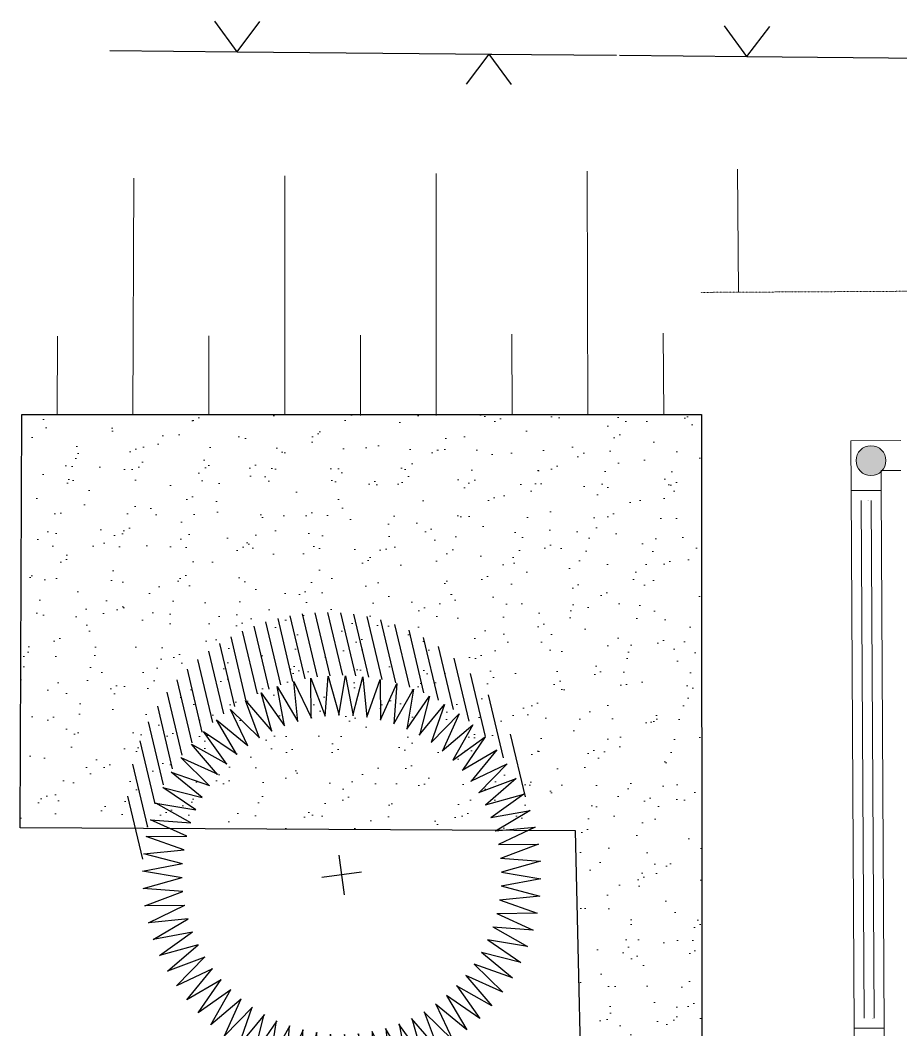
# Model space of a CAD drawing. Header units: millimetres. Extents: x 15176 to 113240, y 14038 to 107702.
# Drawn here: x 15176 to 24016, y 94764 to 104905 of the extents above; entities that cross this region are included whole.
import ezdxf

# ---------------------------------------------------------------- set-up
doc = ezdxf.new("R2010")
doc.units = ezdxf.units.MM
doc.linetypes.add('ACAD_ISO03W100', pattern=[30, 12, -18])
for name, color, linetype in [('graas', 72, 'Continuous'), ('hatch', 252, 'Continuous'), ('wall', 5, 'Continuous'), ('windows', 4, 'Continuous')]:
    doc.layers.add(name, color=color, linetype=linetype)
doc.layers.add('plants', color=3, linetype='Continuous', lineweight=25)

# ---------------------------------------------------------------- blocks, each defined once
blk = doc.blocks.new('476_3')
for p, q in [((-2.443, 0), (-2.887, 0.61)), ((-2.443, 0), (-1.999, 0.61)), ((-4.942, 0), (-2.443, 0)), ((-2.443, 0), (2.554, 0)), ((-2.443, 0), (-2.443, 0)), ((2.499, 0), (2.055, -0.61)), ((2.499, 0), (4.998, 0)), ((2.499, 0), (2.943, -0.61))]:
    blk.add_line(p, q)
blk = doc.blocks.new('*X27')
at = {"color": 0}
for p, q in [((7.996, 13.2812), (8.1578, 13.2812)), ((8.0712, 13.25), (8.233, 13.25)), ((8.1238, 13.2188), (8.2856, 13.2188)), ((8.165, 13.1875), (8.3268, 13.1875)), ((8.1987, 13.1562), (8.3605, 13.1562)), ((8.227, 13.125), (8.3888, 13.125)), ((8.251, 13.0938), (8.4128, 13.0938)), ((8.2713, 13.0625), (8.4331, 13.0625)), ((8.2886, 13.0312), (8.4504, 13.0312)), ((8.3031, 13), (8.4649, 13)), ((8.3151, 12.9688), (8.4769, 12.9688)), ((8.3247, 12.9375), (8.4865, 12.9375)), ((8.3322, 12.9062), (8.494, 12.9062)), ((8.3376, 12.875), (8.4994, 12.875)), ((8.341, 12.8438), (8.5028, 12.8438)), ((8.3424, 12.8125), (8.5043, 12.8125)), ((8.3419, 12.7812), (8.5037, 12.7812)), ((8.3394, 12.75), (8.5012, 12.75)), ((8.3349, 12.7188), (8.4967, 12.7188)), ((8.3284, 12.6875), (8.4902, 12.6875)), ((8.3197, 12.6562), (8.4816, 12.6562)), ((8.3088, 12.625), (8.4706, 12.625)), ((8.2955, 12.5938), (8.4573, 12.5938)), ((8.2795, 12.5625), (8.4414, 12.5625)), ((8.2606, 12.5312), (8.4225, 12.5312)), ((8.2384, 12.5), (8.4002, 12.5)), ((8.2122, 12.4688), (8.374, 12.4688)), ((8.1811, 12.4375), (8.3429, 12.4375)), ((8.1436, 12.4062), (8.3055, 12.4062)), ((8.097, 12.375), (8.2588, 12.375)), ((8.0346, 12.3438), (8.1964, 12.3438)), ((7.9265, 12.3125), (8.0883, 12.3125))]:
    blk.add_line(p, q, dxfattribs=at)
blk = doc.blocks.new('SHADOW1')
blk.add_blockref('*X27', (-7.8425, -12.8054))
blk = doc.blocks.new('T11')
at = {"color": 82, "linetype": 'Continuous'}
for p, q in [((-0.091445, 0.389406), (-0.096133, 0.489458)), ((-0.096133, 0.489458), (-0.056674, 0.395964)), ((-0.057158, 0.395895), (-0.053108, 0.495974)), ((-0.053108, 0.495974), (-0.021948, 0.399397)), ((-0.022436, 0.39937), (-0.009679, 0.498716)), ((-0.009679, 0.498716), (0.012945, 0.39979)), ((0.012457, 0.399805), (0.033824, 0.49766)), ((0.033824, 0.49766), (0.04774, 0.397142)), ((0.047255, 0.3972), (0.077069, 0.492819)), ((0.077069, 0.492819), (0.082171, 0.39147)), ((0.081693, 0.391569), (0.119728, 0.484228)), ((0.119728, 0.484228), (0.115978, 0.382818)), ((-0.157675, 0.367613), (-0.179666, 0.46533)), ((-0.179666, 0.46533), (-0.124572, 0.380108)), ((-0.125036, 0.379955), (-0.138426, 0.479216)), ((-0.138426, 0.479216), (-0.090969, 0.389517)), ((0.11551, 0.382959), (0.161476, 0.471949)), ((0.148448, 0.371435), (0.201994, 0.456079)), ((0.161476, 0.471949), (0.148901, 0.371252)), ((0.201994, 0.456079), (0.180691, 0.356863)), ((-0.189115, 0.352472), (-0.219538, 0.447899)), ((-0.219538, 0.447899), (-0.157226, 0.367804)), ((0.180255, 0.357084), (0.240976, 0.436739)), ((0.240976, 0.436739), (0.211106, 0.339756)), ((-0.219115, 0.334646), (-0.25774, 0.427061)), ((-0.25774, 0.427061), (-0.188684, 0.352701)), ((0.210691, 0.340014), (0.278123, 0.414076)), ((0.278123, 0.414076), (0.239915, 0.320063)), ((-0.247448, 0.314276), (-0.29398, 0.402971)), ((-0.29398, 0.402971), (-0.218706, 0.334913)), ((0.239524, 0.320356), (0.313154, 0.388258)), ((0.313154, 0.388258), (0.266897, 0.297937)), ((-0.273897, 0.291513), (-0.327982, 0.375818)), ((-0.327982, 0.375818), (-0.247064, 0.314577)), ((0.266533, 0.298262), (0.345801, 0.359489)), ((0.345801, 0.359489), (0.291848, 0.273542)), ((-0.298262, 0.266533), (-0.359489, 0.3458)), ((-0.359489, 0.3458), (-0.273541, 0.291849)), ((-0.320357, 0.239523), (-0.388259, 0.313154)), ((-0.388259, 0.313154), (-0.297936, 0.266897)), ((0.291514, 0.273897), (0.375817, 0.327982)), ((0.375817, 0.327982), (0.314578, 0.247065)), ((0.314276, 0.247448), (0.402972, 0.29398)), ((0.402972, 0.29398), (0.334914, 0.218706)), ((-0.340014, 0.210691), (-0.414075, 0.278124)), ((-0.414075, 0.278124), (-0.320064, 0.239916)), ((0.334647, 0.219114), (0.427061, 0.25774)), ((0.427061, 0.25774), (0.352701, 0.188684)), ((-0.357083, 0.180254), (-0.436739, 0.240976)), ((-0.436739, 0.240976), (-0.339756, 0.211107)), ((0.352471, 0.189116), (0.447899, 0.219538)), ((0.447899, 0.219538), (0.367804, 0.157225)), ((-0.371434, 0.148447), (-0.45608, 0.201994)), ((-0.45608, 0.201994), (-0.356862, 0.180691)), ((0.367612, 0.157675), (0.465329, 0.179667)), ((0.465329, 0.179667), (0.380108, 0.124571)), ((-0.382959, 0.115511), (-0.471949, 0.161476)), ((-0.471949, 0.161476), (-0.371253, 0.148901)), ((0.379955, 0.125036), (0.479217, 0.138426)), ((0.479217, 0.138426), (0.389518, 0.090969)), ((-0.391569, 0.081694), (-0.484227, 0.119728)), ((-0.484227, 0.119728), (-0.382817, 0.115978)), ((-0.492819, 0.07707), (-0.391469, 0.08217)), ((-0.397199, 0.047255), (-0.492819, 0.07707)), ((0.389407, 0.091444), (0.489458, 0.096132)), ((0.489458, 0.096132), (0.395965, 0.056673)), ((0.395895, 0.057158), (0.495974, 0.053108)), ((0.495974, 0.053108), (0.399397, 0.021948)), ((-0.497661, 0.033823), (-0.397141, 0.047739)), ((-0.399806, 0.012457), (-0.497661, 0.033823)), ((0, -0.050001), (0, 0.050001)), ((-0.498715, -0.00968), (-0.39979, 0.012945)), ((-0.05, 0), (0.05, 0)), ((0.39937, 0.022436), (0.498715, 0.00968)), ((0.498715, 0.00968), (0.39979, -0.012945)), ((-0.39937, -0.022436), (-0.498715, -0.00968)), ((-0.495974, -0.053108), (-0.399397, -0.021948)), ((0.399806, -0.012457), (0.497661, -0.033823)), ((0.497661, -0.033823), (0.397141, -0.047739)), ((0.397199, -0.047255), (0.492819, -0.07707)), ((-0.395895, -0.057158), (-0.495974, -0.053108)), ((-0.489458, -0.096132), (-0.395965, -0.056673)), ((-0.389407, -0.091444), (-0.489458, -0.096132)), ((-0.479217, -0.138426), (-0.389518, -0.090969)), ((0.492819, -0.07707), (0.391469, -0.08217)), ((0.391569, -0.081694), (0.484227, -0.119728)), ((-0.379955, -0.125036), (-0.479217, -0.138426)), ((-0.465329, -0.179667), (-0.380108, -0.124571)), ((0.484227, -0.119728), (0.382817, -0.115978)), ((0.382959, -0.115511), (0.471949, -0.161476)), ((0.471949, -0.161476), (0.371253, -0.148901)), ((0.371434, -0.148447), (0.45608, -0.201994)), ((-0.367612, -0.157675), (-0.465329, -0.179667)), ((-0.447899, -0.219538), (-0.367804, -0.157225)), ((-0.352471, -0.189116), (-0.447899, -0.219538)), ((-0.427061, -0.25774), (-0.352701, -0.188684)), ((0.45608, -0.201994), (0.356862, -0.180691)), ((0.357083, -0.180254), (0.436739, -0.240976)), ((-0.334647, -0.219114), (-0.427061, -0.25774)), ((-0.402972, -0.29398), (-0.334914, -0.218706)), ((0.436739, -0.240976), (0.339756, -0.211107)), ((0.340014, -0.210691), (0.414075, -0.278124)), ((-0.314276, -0.247448), (-0.402972, -0.29398)), ((-0.375817, -0.327982), (-0.314578, -0.247065)), ((0.414075, -0.278124), (0.320064, -0.239916)), ((0.320357, -0.239523), (0.388259, -0.313154)), ((-0.291514, -0.273897), (-0.375817, -0.327982)), ((-0.345801, -0.359489), (-0.291848, -0.273542)), ((0.388259, -0.313154), (0.297936, -0.266897)), ((0.298262, -0.266533), (0.359489, -0.3458)), ((-0.266533, -0.298262), (-0.345801, -0.359489)), ((-0.313154, -0.388258), (-0.266897, -0.297937)), ((0.359489, -0.3458), (0.273541, -0.291849)), ((0.273897, -0.291513), (0.327982, -0.375818)), ((-0.239524, -0.320356), (-0.313154, -0.388258)), ((-0.278123, -0.414076), (-0.239915, -0.320063)), ((0.327982, -0.375818), (0.247064, -0.314577)), ((0.247448, -0.314276), (0.29398, -0.402971)), ((-0.210691, -0.340014), (-0.278123, -0.414076)), ((-0.240976, -0.436739), (-0.211106, -0.339756)), ((0.25774, -0.427061), (0.188684, -0.352701)), ((0.189115, -0.352472), (0.219538, -0.447899)), ((0.29398, -0.402971), (0.218706, -0.334913)), ((0.219115, -0.334646), (0.25774, -0.427061)), ((-0.180255, -0.357084), (-0.240976, -0.436739)), ((-0.201994, -0.456079), (-0.180691, -0.356863)), ((-0.148448, -0.371435), (-0.201994, -0.456079)), ((-0.161476, -0.471949), (-0.148901, -0.371252)), ((0.219538, -0.447899), (0.157226, -0.367804)), ((0.157675, -0.367613), (0.179666, -0.46533)), ((-0.11551, -0.382959), (-0.161476, -0.471949)), ((-0.119728, -0.484228), (-0.115978, -0.382818)), ((-0.081693, -0.391569), (-0.119728, -0.484228)), ((-0.077069, -0.492819), (-0.082171, -0.39147)), ((-0.047255, -0.3972), (-0.077069, -0.492819)), ((-0.033824, -0.49766), (-0.04774, -0.397142)), ((-0.012457, -0.399805), (-0.033824, -0.49766)), ((0.009679, -0.498716), (-0.012945, -0.39979)), ((0.022436, -0.39937), (0.009679, -0.498716)), ((0.053108, -0.495974), (0.021948, -0.399397)), ((0.057158, -0.395895), (0.053108, -0.495974)), ((0.096133, -0.489458), (0.056674, -0.395964)), ((0.138426, -0.479216), (0.090969, -0.389517)), ((0.091445, -0.389406), (0.096133, -0.489458)), ((0.179666, -0.46533), (0.124572, -0.380108)), ((0.125036, -0.379955), (0.138426, -0.479216))]:
    blk.add_line(p, q, dxfattribs=at)

msp = doc.modelspace()

# ---------------------------------------------------------------- hatches: boundary and pattern name
at = {"layer": 'graas', "linetype": 'ByBlock', "lineweight": 13}
h = msp.add_hatch(dxfattribs=at)
h.set_pattern_fill('AR-SAND', color=256, scale=10, angle=69, style=0)
h.set_pattern_definition([(106.5, (54056.53, -66578.88), (-462.6406, 160.4524), [0, -386.08, 0, -431.8, 0, -412.75]), (76.5, (54056.5, -66578.9), (-508.1191, 676.5533), [0, -208.28, 0, -347.98, 0, -133.35]), (36.5, (53944.57, -66870.54), (282.1246, 738.97), [0, -127, 0, -457.2, 0, -596.9]), (26.5, (53944.6, -66870.54), (65.5117, 792.732), [0, -63.5, 0, -299.72, 0, -342.9])])
edge = h.paths.add_edge_path()
edge.add_line((15176, 96793), (15193, 100945))
edge.add_line((15193, 100945), (22015, 100944))
edge.add_line((22015, 100944), (22021, 88372))
edge.add_arc((22460, 89908), 1598, 195.1414, 254.0291, ccw=False)
edge.add_line((20918, 89491), (20749, 96761))
edge.add_line((20749, 96761), (15176, 96793))
at = {"layer": 'hatch', "linetype": 'ByBlock', "lineweight": 13}
h = msp.add_hatch(color=256, dxfattribs=at)
edge = h.paths.add_edge_path()
edge.add_arc((23717, 100481), 150, 0, 360)
h = msp.add_hatch(color=256, dxfattribs=at)
edge = h.paths.add_edge_path()
edge.add_arc((23717, 100481), 150, 0, 360)

# ---------------------------------------------------------------- linework, layer by layer
at = {"color": 7, "linetype": 'Continuous', "lineweight": 13}
for p, q in [((17831, 100937, -176710), (17834, 103343, -176710)), ((19353, 100936, -176710), (19352, 103366, -176710)), ((20875, 100938, -176710), (20869, 103388, -176710)), ((22387, 102174, -176710), (22376, 103410, -176710)), ((16308, 100941, -176710), (16316, 103320, -176710)), ((15547, 100943, -176710), (15550, 101732, -176710)), ((17069, 100939, -176710), (17071, 101736, -176710)), ((18592, 100936, -176710), (18592, 101743, -176710)), ((20114, 100937, -176710), (20113, 101750, -176710)), ((21636, 100942, -176710), (21632, 101761, -176710))]:
    msp.add_line(p, q, dxfattribs=at)
at = {"color": 7, "linetype": 'ACAD_ISO03W100', "lineweight": 20, "ltscale": 0.05}
msp.add_line((50508, 102327, -176710), (22008, 102171, -176710), dxfattribs=at)
at = {"elevation": -176710}
msp.add_lwpolyline([(15176, 96793), (15193, 100945), (22015, 100944), (22021, 88372, -0.262754), (20918, 89491), (20749, 96761), (15176, 96793)], format="xyb", dxfattribs=at)
at = {"layer": 'wall', "linetype": 'ByBlock', "lineweight": 13}
for p, q in [((24016, 100682, -176710), (23516, 100680, -176710)), ((24018, 100382, -176710), (23818, 100381, -176710)), ((23819, 100181, -176710), (23818, 100381, -176710)), ((23519, 100180, -176710), (23819, 100181, -176710)), ((23548, 94780, -176710), (23848, 94781, -176710)), ((23552, 94180, -176710), (23548, 94780, -176710)), ((23852, 94181, -176710), (23848, 94781, -176710))]:
    msp.add_line(p, q, dxfattribs=at)
at = {"layer": 'wall', "color": 0, "linetype": 'ByBlock', "lineweight": 13}
for p, q in [((23516, 100680, -176710), (23519, 100180, -176710)), ((23519, 100180, -176710), (23548, 94780, -176710)), ((23848, 94781, -176710), (23819, 100181, -176710))]:
    msp.add_line(p, q, dxfattribs=at)
at = {"layer": 'wall', "color": 0, "linetype": 'ByBlock', "lineweight": 13, "const_width": 0.1, "elevation": -176710}
for points in [[(23619, 100180), (23619, 100080), (23719, 100081), (23719, 100181)], [(23648, 94780), (23648, 94880), (23748, 94881), (23748, 94781)]]:
    msp.add_lwpolyline(points, dxfattribs=at)
at = {"layer": 'wall', "linetype": 'ByBlock', "lineweight": 13}
msp.add_circle((23717, 100481, -176710), 150, dxfattribs=at)
msp.add_circle((23717, 100481, -176710), 150, dxfattribs=at)
at = {"layer": 'windows', "linetype": 'ByBlock', "lineweight": 13}
for p, q in [((23648, 94880, -176710), (23619, 100080, -176710)), ((23748, 94881, -176710), (23719, 100081, -176710))]:
    msp.add_line(p, q, dxfattribs=at)

# ---------------------------------------------------------------- block references
at = {"color": 7, "lineweight": 13, "xscale": 511.7477087928032, "yscale": 499.9999999992524, "zscale": 511.7477087928032, "rotation": 359.4684000000099}
for p in [(18603, 104577, -176710), (23721, 104529, -176710)]:
    msp.add_blockref('476_3', p, dxfattribs=at)
at = {"layer": 'plants'}
for name, p, xscale, yscale, zscale, rotation in [('SHADOW1', (18404, 96320, -176710), 4009.551005982274, 4009.551005982274, 4009.551005982274, 103.3444740000002), ('T11', (18404, 96320, -176710), 4009.551005982276, 4009.551005982276, 4009.551005982276, 97.79999999999993), ('SHADOW1', (21605, 92658, -541), 3017.934968268326, 3017.934968268326, 3017.934968268326, 103.3444740000001)]:
    msp.add_blockref(name, p, dxfattribs=dict(at, xscale=xscale, yscale=yscale, zscale=zscale, rotation=rotation))

doc.saveas('drawing.dxf')
